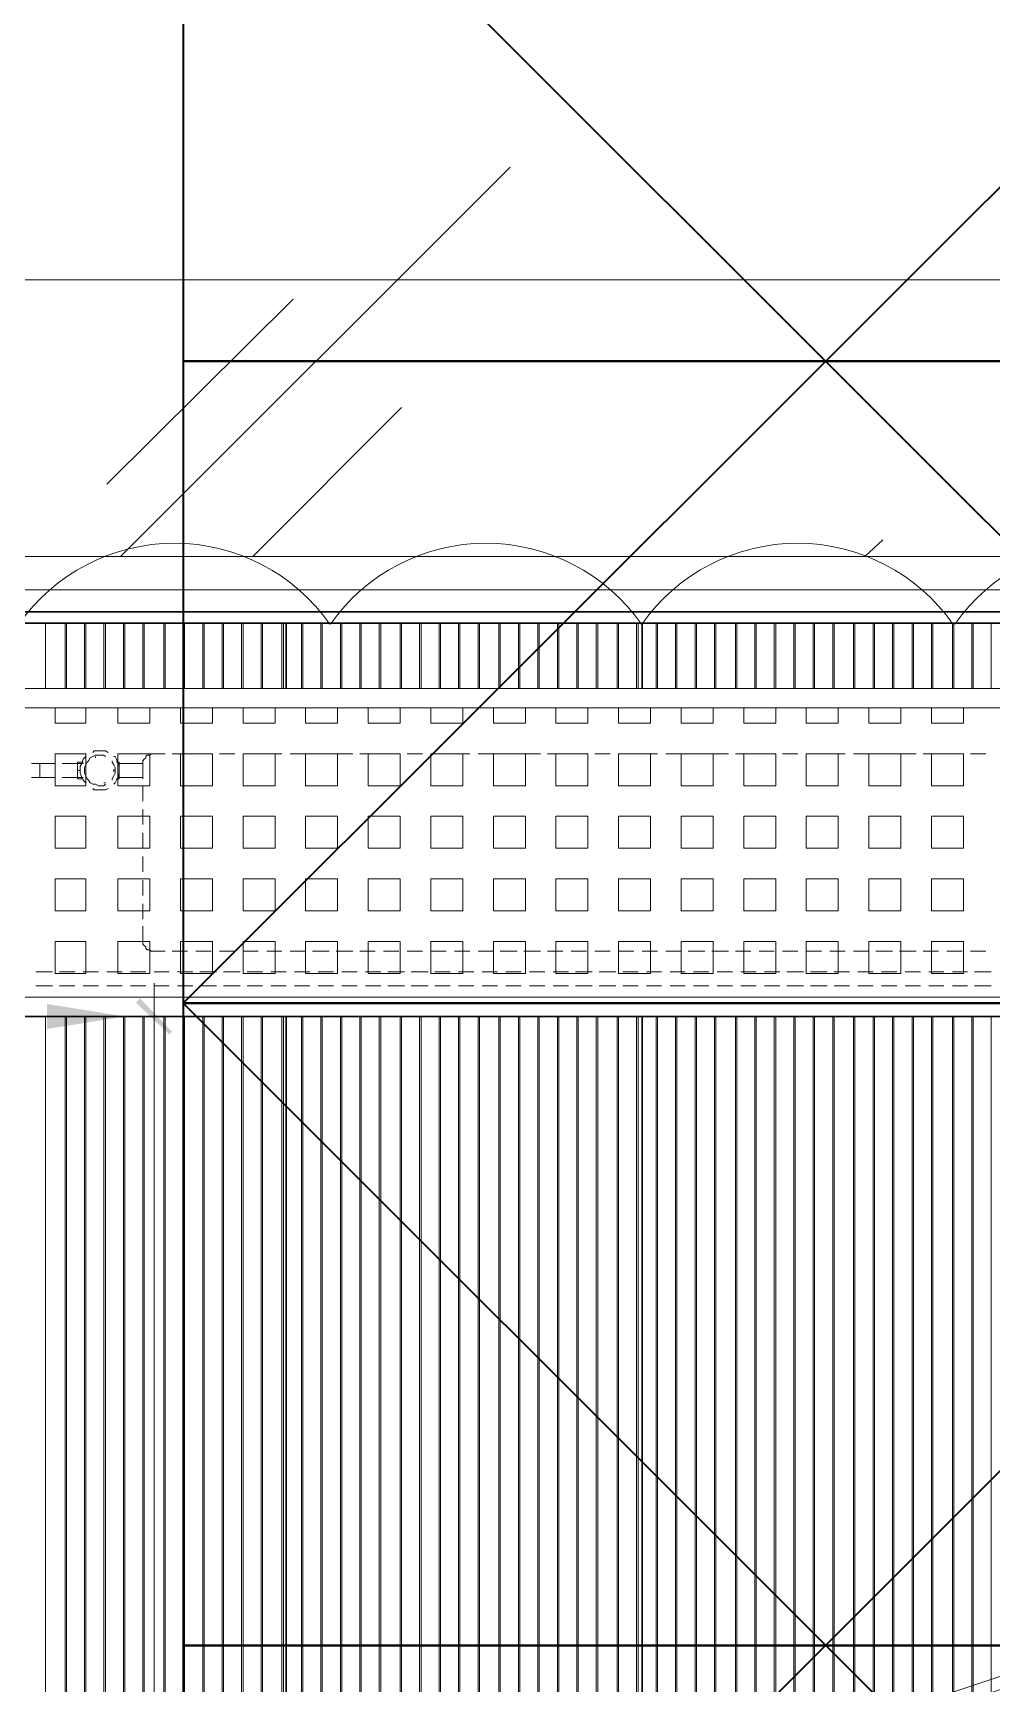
# Model space of a CAD drawing. Header units: millimetres. Extents: x -356862 to 418287, y 0 to 839748.
# Drawn here: x 383084 to 384577, y 772050 to 774620 of the extents above; entities that cross this region are included whole.
import ezdxf

# ---------------------------------------------------------------- set-up
doc = ezdxf.new("R2010")
doc.units = ezdxf.units.MM
doc.layers.add('PDF _Геометрия', color=7, linetype='Continuous', true_color=0xbababa)
doc.layers.add('PDF _Сплошная заливка', color=7, linetype='Continuous', true_color=0xf50000)

msp = doc.modelspace()

# ---------------------------------------------------------------- linework, layer by layer
at = {"color": 1, "lineweight": 35}
for points in [[(383318.266, 774109.0199), (385318.266, 774109.0199), (385318.266, 775109.0199), (383318.266, 775109.0199)], [(383318.266, 773109.0199), (385318.266, 773109.0199), (385318.266, 774109.0199), (383318.266, 774109.0199)], [(383318.266, 772109.0199), (385318.266, 772109.0199), (385318.266, 773109.0199), (383318.266, 773109.0199)], [(383318.266, 771109.0199), (385318.266, 771109.0199), (385318.266, 772109.0199), (383318.266, 772109.0199)]]:
    msp.add_lwpolyline(points, close=True, dxfattribs=at)
for points in [[(383318.266, 773109.0199), (385318.266, 775109.0199)], [(383318.266, 775109.0199), (385318.266, 773109.0199)], [(383318.266, 771109.0199), (385318.266, 773109.0199)], [(383318.266, 773109.0199), (385318.266, 771109.0199)]]:
    msp.add_lwpolyline(points, dxfattribs=at)
at = {"layer": 'PDF _Геометрия', "color": 7, "lineweight": 5}
msp.add_lwpolyline([(382924.2453, 776463.6924), (384764.4515, 776463.6924), (384764.4515, 773701.2181), (382924.2453, 773701.2181)], dxfattribs=at)
at = {"layer": 'PDF _Геометрия', "color": 254, "lineweight": 5, "true_color": 0xdcdcdc}
for points in [[(383220.8433, 773805.1357), (383827.0288, 774411.3212)], [(383199.1938, 773917.713), (383489.2969, 774205.6511)], [(383426.5134, 773805.1357), (383658.1629, 774036.7852)], [(384379.0907, 773805.1357), (384407.235, 773831.1151)], [(383103.9361, 773599.4656), (383103.9361, 773701.2181)], [(383136.4103, 773599.4656), (383136.4103, 773701.2181)], [(383166.7196, 773599.4656), (383166.7196, 773701.2181)], [(383194.8639, 773599.4656), (383194.8639, 773701.2181)], [(383225.1732, 773599.4656), (383225.1732, 773701.2181)], [(383255.4824, 773599.4656), (383255.4824, 773701.2181)], [(383290.1216, 773599.4656), (383290.1216, 773701.2181)], [(383320.4309, 773599.4656), (383320.4309, 773701.2181)], [(383350.7402, 773599.4656), (383350.7402, 773701.2181)], [(383378.8845, 773599.4656), (383378.8845, 773701.2181)], [(383409.1938, 773599.4656), (383409.1938, 773701.2181)], [(383439.5031, 773599.4656), (383439.5031, 773701.2181)], [(383474.1422, 773599.4656), (383474.1422, 773701.2181)], [(383504.4515, 773599.4656), (383504.4515, 773701.2181)], [(383534.7608, 773599.4656), (383534.7608, 773701.2181)], [(383562.9051, 773599.4656), (383562.9051, 773701.2181)], [(383593.2144, 773599.4656), (383593.2144, 773701.2181)], [(383623.5237, 773599.4656), (383623.5237, 773701.2181)], [(383658.1629, 773599.4656), (383658.1629, 773701.2181)], [(383688.4721, 773599.4656), (383688.4721, 773701.2181)], [(383718.7814, 773599.4656), (383718.7814, 773701.2181)], [(383746.9257, 773599.4656), (383746.9257, 773701.2181)], [(383777.235, 773599.4656), (383777.235, 773701.2181)], [(383811.8742, 773599.4656), (383811.8742, 773701.2181)], [(383842.1835, 773599.4656), (383842.1835, 773701.2181)], [(383872.4928, 773599.4656), (383872.4928, 773701.2181)], [(383900.6371, 773599.4656), (383900.6371, 773701.2181)], [(383930.9464, 773599.4656), (383930.9464, 773701.2181)], [(383961.2556, 773599.4656), (383961.2556, 773701.2181)], [(383995.8948, 773599.4656), (383995.8948, 773701.2181)], [(384026.2041, 773599.4656), (384026.2041, 773701.2181)], [(384056.5134, 773599.4656), (384056.5134, 773701.2181)], [(384084.6577, 773599.4656), (384084.6577, 773701.2181)], [(384114.967, 773599.4656), (384114.967, 773701.2181)], [(384145.2763, 773599.4656), (384145.2763, 773701.2181)], [(384179.9154, 773599.4656), (384179.9154, 773701.2181)], [(384210.2247, 773599.4656), (384210.2247, 773701.2181)], [(384240.534, 773599.4656), (384240.534, 773701.2181)], [(384268.6783, 773599.4656), (384268.6783, 773701.2181)], [(384298.9876, 773599.4656), (384298.9876, 773701.2181)], [(384329.2969, 773599.4656), (384329.2969, 773701.2181)], [(384363.9361, 773599.4656), (384363.9361, 773701.2181)], [(384394.2453, 773599.4656), (384394.2453, 773701.2181)], [(384422.3897, 773599.4656), (384422.3897, 773701.2181)], [(384452.6989, 773599.4656), (384452.6989, 773701.2181)], [(384483.0082, 773599.4656), (384483.0082, 773701.2181)], [(384517.6474, 773599.4656), (384517.6474, 773701.2181)], [(384547.9567, 773599.4656), (384547.9567, 773701.2181)], [(383103.9361, 770326.0635), (383103.9361, 773088.5377)], [(383136.4103, 770326.0635), (383136.4103, 773088.5377)], [(383166.7196, 770326.0635), (383166.7196, 773088.5377)], [(383194.8639, 770326.0635), (383194.8639, 773088.5377)], [(383225.1732, 770326.0635), (383225.1732, 773088.5377)], [(383255.4824, 770479.7748), (383255.4824, 773088.5377)], [(383290.1216, 770479.7748), (383290.1216, 773088.5377)], [(383320.4309, 770479.7748), (383320.4309, 773088.5377)], [(383350.7402, 770479.7748), (383350.7402, 773088.5377)], [(383378.8845, 770479.7748), (383378.8845, 773088.5377)], [(383409.1938, 770479.7748), (383409.1938, 773088.5377)], [(383439.5031, 770479.7748), (383439.5031, 773088.5377)], [(383474.1422, 770479.7748), (383474.1422, 773088.5377)], [(383504.4515, 770479.7748), (383504.4515, 773088.5377)], [(383534.7608, 770479.7748), (383534.7608, 773088.5377)], [(383562.9051, 770479.7748), (383562.9051, 773088.5377)], [(383593.2144, 770479.7748), (383593.2144, 773088.5377)], [(383623.5237, 770479.7748), (383623.5237, 773088.5377)], [(383658.1629, 770479.7748), (383658.1629, 773088.5377)], [(383688.4721, 770479.7748), (383688.4721, 773088.5377)], [(383718.7814, 770633.4862), (383718.7814, 773088.5377)], [(383746.9257, 770633.4862), (383746.9257, 773088.5377)], [(383777.235, 770633.4862), (383777.235, 773088.5377)], [(383811.8742, 770633.4862), (383811.8742, 773088.5377)], [(383842.1835, 770633.4862), (383842.1835, 773088.5377)], [(383872.4928, 770633.4862), (383872.4928, 773088.5377)], [(383900.6371, 770633.4862), (383900.6371, 773088.5377)], [(383930.9464, 770633.4862), (383930.9464, 773088.5377)], [(383961.2556, 770633.4862), (383961.2556, 773088.5377)], [(383995.8948, 770633.4862), (383995.8948, 773088.5377)], [(384026.2041, 770633.4862), (384026.2041, 773088.5377)], [(384056.5134, 770633.4862), (384056.5134, 773088.5377)], [(384084.6577, 770633.4862), (384084.6577, 773088.5377)], [(384114.967, 770633.4862), (384114.967, 773088.5377)], [(384145.2763, 770633.4862), (384145.2763, 773088.5377)], [(384179.9154, 770787.1975), (384179.9154, 773088.5377)], [(384210.2247, 770787.1975), (384210.2247, 773088.5377)], [(384240.534, 770787.1975), (384240.534, 773088.5377)], [(384268.6783, 770787.1975), (384268.6783, 773088.5377)], [(384298.9876, 770787.1975), (384298.9876, 773088.5377)], [(384329.2969, 770787.1975), (384329.2969, 773088.5377)], [(384363.9361, 770787.1975), (384363.9361, 773088.5377)], [(384394.2453, 770787.1975), (384394.2453, 773088.5377)], [(384422.3897, 770787.1975), (384422.3897, 773088.5377)], [(384452.6989, 770787.1975), (384452.6989, 773088.5377)], [(384483.0082, 770787.1975), (384483.0082, 773088.5377)], [(384517.6474, 770787.1975), (384517.6474, 773088.5377)], [(384547.9567, 770787.1975), (384547.9567, 773088.5377)]]:
    msp.add_lwpolyline(points, dxfattribs=at)
at = {"layer": 'PDF _Геометрия', "lineweight": 5}
msp.add_lwpolyline([(391471.4618, 774333.3831), (378464.4515, 769999.1563), (378464.4515, 770018.6408), (391471.4618, 774355.0326)], close=True, dxfattribs=at)
at = {"layer": 'PDF _Геометрия', "color": 7, "lineweight": 18}
for points in [[(382872.2866, 774235.9604), (385327.3381, 774235.9604)], [(383272.802, 773140.4965), (383272.802, 770685.445)], [(383331.2556, 773088.5377), (383220.8433, 773088.5377)]]:
    msp.add_lwpolyline(points, dxfattribs=at)
at = {"layer": 'PDF _Геометрия', "color": 252, "lineweight": 5, "true_color": 0x989898}
msp.add_lwpolyline([(383025.9979, 773753.1769), (383025.9979, 773805.1357), (384662.6989, 773805.1357), (384662.6989, 773753.1769)], close=True, dxfattribs=at)
at = {"layer": 'PDF _Геометрия', "color": 190, "lineweight": 30, "true_color": 0x7f00ff}
msp.add_lwpolyline([(382924.2453, 773701.2181), (384764.4515, 773701.2181), (384764.4515, 773718.5377), (382924.2453, 773718.5377)], close=True, dxfattribs=at)
at = {"layer": 'PDF _Геометрия', "color": 150, "lineweight": 30, "true_color": 0x0080ff}
msp.add_lwpolyline([(387834.3484, 771861.012), (387373.2144, 771861.012), (387373.2144, 771707.3006), (386914.2453, 771707.3006), (386914.2453, 771553.5893), (386453.1113, 771553.5893), (386453.1113, 771399.8779), (385991.9773, 771399.8779), (385991.9773, 771246.1666), (385533.0082, 771246.1666), (385533.0082, 771094.6202), (385071.8742, 771094.6202), (385071.8742, 770940.9089), (384612.9051, 770940.9089), (384612.9051, 770787.1975), (384151.7711, 770787.1975), (384151.7711, 770633.4862), (383690.6371, 770633.4862), (383690.6371, 770479.7748), (383231.668, 770479.7748), (383231.668, 770326.0635), (382924.2453, 770326.0635), (382924.2453, 773701.2181), (387834.3484, 773701.2181)], close=True, dxfattribs=at)
at = {"layer": 'PDF _Геометрия', "color": 254, "lineweight": 5, "true_color": 0xdcdcdc}
for points in [[(383103.9361, 773701.2181), (383103.9361, 773599.4656)], [(383134.2453, 773701.2181), (383134.2453, 773599.4656)], [(383164.5546, 773701.2181), (383164.5546, 773599.4656)], [(383197.0288, 773701.2181), (383197.0288, 773599.4656)], [(383227.3381, 773701.2181), (383227.3381, 773599.4656)], [(383257.6474, 773701.2181), (383257.6474, 773599.4656)], [(383287.9567, 773701.2181), (383287.9567, 773599.4656)], [(383318.266, 773701.2181), (383318.266, 773599.4656)], [(383348.5752, 773701.2181), (383348.5752, 773599.4656)], [(383381.0495, 773701.2181), (383381.0495, 773599.4656)], [(383411.3587, 773701.2181), (383411.3587, 773599.4656)], [(383441.668, 773701.2181), (383441.668, 773599.4656)], [(383471.9773, 773701.2181), (383471.9773, 773599.4656)], [(383502.2866, 773701.2181), (383502.2866, 773599.4656)], [(383532.5959, 773701.2181), (383532.5959, 773599.4656)], [(383565.0701, 773701.2181), (383565.0701, 773599.4656)], [(383595.3794, 773701.2181), (383595.3794, 773599.4656)], [(383625.6886, 773701.2181), (383625.6886, 773599.4656)], [(383655.9979, 773701.2181), (383655.9979, 773599.4656)], [(383686.3072, 773701.2181), (383686.3072, 773599.4656)], [(383716.6165, 773701.2181), (383716.6165, 773599.4656)], [(383749.0907, 773701.2181), (383749.0907, 773599.4656)], [(383779.4, 773701.2181), (383779.4, 773599.4656)], [(383809.7093, 773701.2181), (383809.7093, 773599.4656)], [(383840.0185, 773701.2181), (383840.0185, 773599.4656)], [(383870.3278, 773701.2181), (383870.3278, 773599.4656)], [(383902.802, 773701.2181), (383902.802, 773599.4656)], [(383933.1113, 773701.2181), (383933.1113, 773599.4656)], [(383963.4206, 773701.2181), (383963.4206, 773599.4656)], [(383993.7299, 773701.2181), (383993.7299, 773599.4656)], [(384024.0391, 773701.2181), (384024.0391, 773599.4656)], [(384054.3484, 773701.2181), (384054.3484, 773599.4656)], [(384086.8227, 773701.2181), (384086.8227, 773599.4656)], [(384117.1319, 773701.2181), (384117.1319, 773599.4656)], [(384147.4412, 773701.2181), (384147.4412, 773599.4656)], [(384177.7505, 773701.2181), (384177.7505, 773599.4656)], [(384208.0598, 773701.2181), (384208.0598, 773599.4656)], [(384238.369, 773701.2181), (384238.369, 773599.4656)], [(384270.8433, 773701.2181), (384270.8433, 773599.4656)], [(384301.1526, 773701.2181), (384301.1526, 773599.4656)], [(384331.4618, 773701.2181), (384331.4618, 773599.4656)], [(384361.7711, 773701.2181), (384361.7711, 773599.4656)], [(384392.0804, 773701.2181), (384392.0804, 773599.4656)], [(384424.5546, 773701.2181), (384424.5546, 773599.4656)], [(384454.8639, 773701.2181), (384454.8639, 773599.4656)], [(384485.1732, 773701.2181), (384485.1732, 773599.4656)], [(384515.4824, 773701.2181), (384515.4824, 773599.4656)], [(384545.7917, 773701.2181), (384545.7917, 773599.4656)], [(384576.101, 773701.2181), (384576.101, 773599.4656)], [(383103.9361, 773088.5377), (383103.9361, 770326.0635)], [(383134.2453, 773088.5377), (383134.2453, 770326.0635)], [(383164.5546, 773088.5377), (383164.5546, 770326.0635)], [(383197.0288, 773088.5377), (383197.0288, 770326.0635)], [(383227.3381, 773088.5377), (383227.3381, 770326.0635)], [(383257.6474, 773088.5377), (383257.6474, 770479.7748)], [(383287.9567, 773088.5377), (383287.9567, 770479.7748)], [(383318.266, 773088.5377), (383318.266, 770479.7748)], [(383348.5752, 773088.5377), (383348.5752, 770479.7748)], [(383381.0495, 773088.5377), (383381.0495, 770479.7748)], [(383411.3587, 773088.5377), (383411.3587, 770479.7748)], [(383441.668, 773088.5377), (383441.668, 770479.7748)], [(383471.9773, 773088.5377), (383471.9773, 770479.7748)], [(383502.2866, 773088.5377), (383502.2866, 770479.7748)], [(383532.5959, 773088.5377), (383532.5959, 770479.7748)], [(383565.0701, 773088.5377), (383565.0701, 770479.7748)], [(383595.3794, 773088.5377), (383595.3794, 770479.7748)], [(383625.6886, 773088.5377), (383625.6886, 770479.7748)], [(383655.9979, 773088.5377), (383655.9979, 770479.7748)], [(383686.3072, 773088.5377), (383686.3072, 770479.7748)], [(383716.6165, 773088.5377), (383716.6165, 770633.4862)], [(383749.0907, 773088.5377), (383749.0907, 770633.4862)], [(383779.4, 773088.5377), (383779.4, 770633.4862)], [(383809.7093, 773088.5377), (383809.7093, 770633.4862)], [(383840.0185, 773088.5377), (383840.0185, 770633.4862)], [(383870.3278, 773088.5377), (383870.3278, 770633.4862)], [(383902.802, 773088.5377), (383902.802, 770633.4862)], [(383933.1113, 773088.5377), (383933.1113, 770633.4862)], [(383963.4206, 773088.5377), (383963.4206, 770633.4862)], [(383993.7299, 773088.5377), (383993.7299, 770633.4862)], [(384024.0391, 773088.5377), (384024.0391, 770633.4862)], [(384054.3484, 773088.5377), (384054.3484, 770633.4862)], [(384086.8227, 773088.5377), (384086.8227, 770633.4862)], [(384117.1319, 773088.5377), (384117.1319, 770633.4862)], [(384147.4412, 773088.5377), (384147.4412, 770633.4862)], [(384177.7505, 773088.5377), (384177.7505, 770787.1975)], [(384208.0598, 773088.5377), (384208.0598, 770787.1975)], [(384238.369, 773088.5377), (384238.369, 770787.1975)], [(384270.8433, 773088.5377), (384270.8433, 770787.1975)], [(384301.1526, 773088.5377), (384301.1526, 770787.1975)], [(384331.4618, 773088.5377), (384331.4618, 770787.1975)], [(384361.7711, 773088.5377), (384361.7711, 770787.1975)], [(384392.0804, 773088.5377), (384392.0804, 770787.1975)], [(384424.5546, 773088.5377), (384424.5546, 770787.1975)], [(384454.8639, 773088.5377), (384454.8639, 770787.1975)], [(384485.1732, 773088.5377), (384485.1732, 770787.1975)], [(384515.4824, 773088.5377), (384515.4824, 770787.1975)], [(384545.7917, 773088.5377), (384545.7917, 770787.1975)], [(384576.101, 773088.5377), (384576.101, 770787.1975)]]:
    msp.add_lwpolyline(points, close=True, dxfattribs=at)
at = {"layer": 'PDF _Геометрия', "color": 150, "lineweight": 30, "true_color": 0x0080ff}
for points in [[(383478.4721, 773599.4656), (383478.4721, 773701.2181)], [(384032.6989, 773599.4656), (384032.6989, 773701.2181)], [(382924.2453, 773088.5377), (387834.3484, 773088.5377)], [(383478.4721, 770479.7748), (383478.4721, 773088.5377)], [(384032.6989, 770633.4862), (384032.6989, 773088.5377)]]:
    msp.add_lwpolyline(points, dxfattribs=at)
at = {"layer": 'PDF _Геометрия', "color": 6, "lineweight": 9}
for points in [[(385277.5443, 773599.4656), (382924.2453, 773599.4656), (382924.2453, 773088.5377), (385277.5443, 773088.5377)], [(383166.7196, 773497.713), (383166.7196, 773447.9192), (383119.0907, 773447.9192), (383119.0907, 773497.713)], [(383266.3072, 773497.713), (383266.3072, 773447.9192), (383216.5134, 773447.9192), (383216.5134, 773497.713)], [(383363.7299, 773497.713), (383363.7299, 773447.9192), (383313.9361, 773447.9192), (383313.9361, 773497.713)], [(383461.1526, 773497.713), (383461.1526, 773447.9192), (383411.3587, 773447.9192), (383411.3587, 773497.713)], [(383558.5752, 773497.713), (383558.5752, 773447.9192), (383508.7814, 773447.9192), (383508.7814, 773497.713)], [(383655.9979, 773497.713), (383655.9979, 773447.9192), (383606.2041, 773447.9192), (383606.2041, 773497.713)], [(383753.4206, 773497.713), (383753.4206, 773447.9192), (383703.6268, 773447.9192), (383703.6268, 773497.713)], [(383850.8433, 773497.713), (383850.8433, 773447.9192), (383801.0495, 773447.9192), (383801.0495, 773497.713)], [(383948.266, 773497.713), (383948.266, 773447.9192), (383898.4721, 773447.9192), (383898.4721, 773497.713)], [(384045.6886, 773497.713), (384045.6886, 773447.9192), (383995.8948, 773447.9192), (383995.8948, 773497.713)], [(384143.1113, 773497.713), (384143.1113, 773447.9192), (384093.3175, 773447.9192), (384093.3175, 773497.713)], [(384240.534, 773497.713), (384240.534, 773447.9192), (384190.7402, 773447.9192), (384190.7402, 773497.713)], [(384337.9567, 773497.713), (384337.9567, 773447.9192), (384288.1629, 773447.9192), (384288.1629, 773497.713)], [(384435.3794, 773497.713), (384435.3794, 773447.9192), (384385.5855, 773447.9192), (384385.5855, 773497.713)], [(384532.802, 773497.713), (384532.802, 773447.9192), (384483.0082, 773447.9192), (384483.0082, 773497.713)], [(383166.7196, 773400.2903), (383166.7196, 773350.4965), (383119.0907, 773350.4965), (383119.0907, 773400.2903)], [(383266.3072, 773400.2903), (383266.3072, 773350.4965), (383216.5134, 773350.4965), (383216.5134, 773400.2903)], [(383363.7299, 773400.2903), (383363.7299, 773350.4965), (383313.9361, 773350.4965), (383313.9361, 773400.2903)], [(383461.1526, 773400.2903), (383461.1526, 773350.4965), (383411.3587, 773350.4965), (383411.3587, 773400.2903)], [(383558.5752, 773400.2903), (383558.5752, 773350.4965), (383508.7814, 773350.4965), (383508.7814, 773400.2903)], [(383655.9979, 773400.2903), (383655.9979, 773350.4965), (383606.2041, 773350.4965), (383606.2041, 773400.2903)], [(383753.4206, 773400.2903), (383753.4206, 773350.4965), (383703.6268, 773350.4965), (383703.6268, 773400.2903)], [(383850.8433, 773400.2903), (383850.8433, 773350.4965), (383801.0495, 773350.4965), (383801.0495, 773400.2903)], [(383948.266, 773400.2903), (383948.266, 773350.4965), (383898.4721, 773350.4965), (383898.4721, 773400.2903)], [(384045.6886, 773400.2903), (384045.6886, 773350.4965), (383995.8948, 773350.4965), (383995.8948, 773400.2903)], [(384143.1113, 773400.2903), (384143.1113, 773350.4965), (384093.3175, 773350.4965), (384093.3175, 773400.2903)], [(384240.534, 773400.2903), (384240.534, 773350.4965), (384190.7402, 773350.4965), (384190.7402, 773400.2903)], [(384337.9567, 773400.2903), (384337.9567, 773350.4965), (384288.1629, 773350.4965), (384288.1629, 773400.2903)], [(384435.3794, 773400.2903), (384435.3794, 773350.4965), (384385.5855, 773350.4965), (384385.5855, 773400.2903)], [(384532.802, 773400.2903), (384532.802, 773350.4965), (384483.0082, 773350.4965), (384483.0082, 773400.2903)], [(383166.7196, 773302.8676), (383166.7196, 773253.0738), (383119.0907, 773253.0738), (383119.0907, 773302.8676)], [(383266.3072, 773302.8676), (383266.3072, 773253.0738), (383216.5134, 773253.0738), (383216.5134, 773302.8676)], [(383363.7299, 773302.8676), (383363.7299, 773253.0738), (383313.9361, 773253.0738), (383313.9361, 773302.8676)], [(383461.1526, 773302.8676), (383461.1526, 773253.0738), (383411.3587, 773253.0738), (383411.3587, 773302.8676)], [(383558.5752, 773302.8676), (383558.5752, 773253.0738), (383508.7814, 773253.0738), (383508.7814, 773302.8676)], [(383655.9979, 773302.8676), (383655.9979, 773253.0738), (383606.2041, 773253.0738), (383606.2041, 773302.8676)], [(383753.4206, 773302.8676), (383753.4206, 773253.0738), (383703.6268, 773253.0738), (383703.6268, 773302.8676)], [(383850.8433, 773302.8676), (383850.8433, 773253.0738), (383801.0495, 773253.0738), (383801.0495, 773302.8676)], [(383948.266, 773302.8676), (383948.266, 773253.0738), (383898.4721, 773253.0738), (383898.4721, 773302.8676)], [(384045.6886, 773302.8676), (384045.6886, 773253.0738), (383995.8948, 773253.0738), (383995.8948, 773302.8676)], [(384143.1113, 773302.8676), (384143.1113, 773253.0738), (384093.3175, 773253.0738), (384093.3175, 773302.8676)], [(384240.534, 773302.8676), (384240.534, 773253.0738), (384190.7402, 773253.0738), (384190.7402, 773302.8676)], [(384337.9567, 773302.8676), (384337.9567, 773253.0738), (384288.1629, 773253.0738), (384288.1629, 773302.8676)], [(384435.3794, 773302.8676), (384435.3794, 773253.0738), (384385.5855, 773253.0738), (384385.5855, 773302.8676)], [(384532.802, 773302.8676), (384532.802, 773253.0738), (384483.0082, 773253.0738), (384483.0082, 773302.8676)], [(383166.7196, 773205.445), (383166.7196, 773155.6511), (383119.0907, 773155.6511), (383119.0907, 773205.445)], [(383266.3072, 773205.445), (383266.3072, 773155.6511), (383216.5134, 773155.6511), (383216.5134, 773205.445)], [(383363.7299, 773205.445), (383363.7299, 773155.6511), (383313.9361, 773155.6511), (383313.9361, 773205.445)], [(383461.1526, 773205.445), (383461.1526, 773155.6511), (383411.3587, 773155.6511), (383411.3587, 773205.445)], [(383558.5752, 773205.445), (383558.5752, 773155.6511), (383508.7814, 773155.6511), (383508.7814, 773205.445)], [(383655.9979, 773205.445), (383655.9979, 773155.6511), (383606.2041, 773155.6511), (383606.2041, 773205.445)], [(383753.4206, 773205.445), (383753.4206, 773155.6511), (383703.6268, 773155.6511), (383703.6268, 773205.445)], [(383850.8433, 773205.445), (383850.8433, 773155.6511), (383801.0495, 773155.6511), (383801.0495, 773205.445)], [(383948.266, 773205.445), (383948.266, 773155.6511), (383898.4721, 773155.6511), (383898.4721, 773205.445)], [(384045.6886, 773205.445), (384045.6886, 773155.6511), (383995.8948, 773155.6511), (383995.8948, 773205.445)], [(384143.1113, 773205.445), (384143.1113, 773155.6511), (384093.3175, 773155.6511), (384093.3175, 773205.445)], [(384240.534, 773205.445), (384240.534, 773155.6511), (384190.7402, 773155.6511), (384190.7402, 773205.445)], [(384337.9567, 773205.445), (384337.9567, 773155.6511), (384288.1629, 773155.6511), (384288.1629, 773205.445)], [(384435.3794, 773205.445), (384435.3794, 773155.6511), (384385.5855, 773155.6511), (384385.5855, 773205.445)], [(384532.802, 773205.445), (384532.802, 773155.6511), (384483.0082, 773155.6511), (384483.0082, 773205.445)]]:
    msp.add_lwpolyline(points, close=True, dxfattribs=at)
at = {"layer": 'PDF _Геометрия', "color": 6, "lineweight": 5}
msp.add_lwpolyline([(385247.235, 773569.1563), (382954.5546, 773569.1563), (382954.5546, 773118.847), (385247.235, 773118.847)], close=True, dxfattribs=at)
at = {"layer": 'PDF _Геометрия', "color": 6, "lineweight": 9}
for points in [[(383119.0907, 773569.1563), (383119.0907, 773545.3419), (383166.7196, 773545.3419), (383166.7196, 773569.1563)], [(383216.5134, 773569.1563), (383216.5134, 773545.3419), (383266.3072, 773545.3419), (383266.3072, 773569.1563)], [(383313.9361, 773569.1563), (383313.9361, 773545.3419), (383363.7299, 773545.3419), (383363.7299, 773569.1563)], [(383411.3587, 773569.1563), (383411.3587, 773545.3419), (383461.1526, 773545.3419), (383461.1526, 773569.1563)], [(383508.7814, 773569.1563), (383508.7814, 773545.3419), (383558.5752, 773545.3419), (383558.5752, 773569.1563)], [(383606.2041, 773569.1563), (383606.2041, 773545.3419), (383655.9979, 773545.3419), (383655.9979, 773569.1563)], [(383703.6268, 773569.1563), (383703.6268, 773545.3419), (383753.4206, 773545.3419), (383753.4206, 773569.1563)], [(383801.0495, 773569.1563), (383801.0495, 773545.3419), (383850.8433, 773545.3419), (383850.8433, 773569.1563)], [(383898.4721, 773569.1563), (383898.4721, 773545.3419), (383948.266, 773545.3419), (383948.266, 773569.1563)], [(383995.8948, 773569.1563), (383995.8948, 773545.3419), (384045.6886, 773545.3419), (384045.6886, 773569.1563)], [(384093.3175, 773569.1563), (384093.3175, 773545.3419), (384143.1113, 773545.3419), (384143.1113, 773569.1563)], [(384190.7402, 773569.1563), (384190.7402, 773545.3419), (384240.534, 773545.3419), (384240.534, 773569.1563)], [(384288.1629, 773569.1563), (384288.1629, 773545.3419), (384337.9567, 773545.3419), (384337.9567, 773569.1563)], [(384385.5855, 773569.1563), (384385.5855, 773545.3419), (384435.3794, 773545.3419), (384435.3794, 773569.1563)], [(384483.0082, 773569.1563), (384483.0082, 773545.3419), (384532.802, 773545.3419), (384532.802, 773569.1563)]]:
    msp.add_lwpolyline(points, dxfattribs=at)
at = {"layer": 'PDF _Геометрия', "color": 252, "lineweight": 5, "true_color": 0x989898}
for points in [[(383082.2866, 773460.9089), (383084.4515, 773460.9089), (383086.6165, 773460.9089), (383088.7814, 773460.9089), (383090.9464, 773460.9089), (383093.1113, 773460.9089), (383095.2763, 773460.9089), (383095.2763, 773471.7336), (383095.2763, 773482.5584), (383093.1113, 773482.5584), (383090.9464, 773482.5584), (383088.7814, 773482.5584), (383086.6165, 773482.5584), (383084.4515, 773482.5584), (383082.2866, 773482.5584)], [(383119.0907, 773482.5584), (383095.2763, 773482.5584), (383095.2763, 773471.7336), (383095.2763, 773460.9089), (383119.0907, 773460.9089)], [(383162.3897, 773482.5584), (383153.7299, 773482.5584), (383129.9154, 773482.5584)], [(383153.7299, 773458.7439), (383162.3897, 773458.7439), (383153.7299, 773458.7439), (383153.7299, 773471.7336), (383153.7299, 773484.7233), (383162.3897, 773484.7233), (383153.7299, 773484.7233)], [(383166.7196, 773493.3831), (383162.3897, 773489.0532), (383160.2247, 773482.5584), (383158.0598, 773478.2285), (383158.0598, 773471.7336), (383158.0598, 773467.4037), (383160.2247, 773460.9089), (383162.3897, 773456.579), (383166.7196, 773452.2491), (383166.7196, 773450.0841)], [(383197.0288, 773493.3831), (383194.8639, 773495.548), (383190.534, 773495.548), (383186.2041, 773495.548), (383181.8742, 773495.548), (383177.5443, 773493.3831), (383173.2144, 773491.2181), (383171.0495, 773486.8882), (383168.8845, 773484.7233), (383166.7196, 773480.3934), (383164.5546, 773476.0635), (383164.5546, 773471.7336), (383164.5546, 773467.4037), (383166.7196, 773463.0738), (383168.8845, 773458.7439), (383171.0495, 773456.579), (383173.2144, 773452.2491), (383177.5443, 773450.0841), (383181.8742, 773450.0841), (383186.2041, 773447.9192), (383190.534, 773447.9192), (383194.8639, 773447.9192), (383197.0288, 773450.0841)], [(383201.3587, 773499.8779), (383197.0288, 773502.0429), (383190.534, 773502.0429), (383186.2041, 773502.0429), (383179.7093, 773502.0429), (383177.5443, 773499.8779)], [(383181.8742, 773493.3831), (383181.8742, 773491.2181)], [(383194.8639, 773493.3831), (383194.8639, 773493.3831)], [(383207.8536, 773456.579), (383207.8536, 773458.7439), (383210.0185, 773463.0738), (383212.1835, 773467.4037), (383212.1835, 773471.7336), (383212.1835, 773476.0635), (383210.0185, 773480.3934), (383207.8536, 773484.7233), (383207.8536, 773486.8882)], [(383214.3484, 773458.7439), (383218.6783, 773458.7439), (383218.6783, 773471.7336), (383218.6783, 773478.2285), (383216.5134, 773482.5584), (383214.3484, 773489.0532), (383212.1835, 773493.3831), (383210.0185, 773493.3831)], [(383210.0185, 773450.0841), (383212.1835, 773452.2491), (383214.3484, 773456.579), (383216.5134, 773460.9089), (383218.6783, 773467.4037), (383218.6783, 773471.7336), (383218.6783, 773484.7233), (383214.3484, 773484.7233)], [(383255.4824, 773482.5584), (383218.6783, 773482.5584), (383216.5134, 773482.5584)], [(383290.1216, 773497.713), (383270.6371, 773497.713), (383268.4721, 773497.713), (383266.3072, 773495.548), (383261.9773, 773495.548), (383259.8123, 773493.3831), (383259.8123, 773491.2181), (383257.6474, 773489.0532), (383255.4824, 773486.8882), (383255.4824, 773484.7233), (383255.4824, 773482.5584), (383255.4824, 773458.7439)], [(383324.7608, 773497.713), (383300.9464, 773497.713)], [(383361.5649, 773497.713), (383337.7505, 773497.713)], [(383398.369, 773497.713), (383374.5546, 773497.713)], [(383435.1732, 773497.713), (383411.3587, 773497.713)], [(383471.9773, 773497.713), (383448.1629, 773497.713)], [(383508.7814, 773497.713), (383484.967, 773497.713)], [(383545.5855, 773497.713), (383519.6062, 773497.713)], [(383582.3897, 773497.713), (383556.4103, 773497.713)], [(383617.0288, 773497.713), (383593.2144, 773497.713)], [(383653.833, 773497.713), (383630.0185, 773497.713)], [(383690.6371, 773497.713), (383666.8227, 773497.713)], [(383727.4412, 773497.713), (383703.6268, 773497.713)], [(383764.2453, 773497.713), (383740.4309, 773497.713)], [(383801.0495, 773497.713), (383777.235, 773497.713)], [(383837.8536, 773497.713), (383811.8742, 773497.713)], [(383874.6577, 773497.713), (383848.6783, 773497.713)], [(383909.2969, 773497.713), (383885.4824, 773497.713)], [(383946.101, 773497.713), (383922.2866, 773497.713)], [(383982.9051, 773497.713), (383959.0907, 773497.713)], [(384019.7093, 773497.713), (383995.8948, 773497.713)], [(384056.5134, 773497.713), (384032.6989, 773497.713)], [(384093.3175, 773497.713), (384069.5031, 773497.713)], [(384130.1216, 773497.713), (384104.1422, 773497.713)], [(384166.9257, 773497.713), (384140.9464, 773497.713)], [(384201.5649, 773497.713), (384177.7505, 773497.713)], [(384238.369, 773497.713), (384214.5546, 773497.713)], [(384275.1732, 773497.713), (384251.3587, 773497.713)], [(384311.9773, 773497.713), (384288.1629, 773497.713)], [(384348.7814, 773497.713), (384324.967, 773497.713)], [(384385.5855, 773497.713), (384361.7711, 773497.713)], [(384422.3897, 773497.713), (384396.4103, 773497.713)], [(384459.1938, 773497.713), (384433.2144, 773497.713)], [(384493.833, 773497.713), (384470.0185, 773497.713)], [(384530.6371, 773497.713), (384506.8227, 773497.713)], [(384567.4412, 773497.713), (384543.6268, 773497.713)], [(383129.9154, 773460.9089), (383153.7299, 773460.9089), (383162.3897, 773460.9089)], [(383158.0598, 773471.7336), (383153.7299, 773471.7336)], [(383166.7196, 773473.8986), (383166.7196, 773471.7336), (383166.7196, 773469.5687)], [(383210.0185, 773469.5687), (383210.0185, 773471.7336), (383210.0185, 773473.8986)], [(383216.5134, 773460.9089), (383218.6783, 773460.9089), (383255.4824, 773460.9089)], [(383177.5443, 773443.5893), (383179.7093, 773441.4243), (383186.2041, 773441.4243), (383190.534, 773441.4243), (383197.0288, 773441.4243), (383201.3587, 773443.5893)], [(383181.8742, 773452.2491), (383181.8742, 773452.2491)], [(383194.8639, 773452.2491), (383197.0288, 773452.2491)], [(383255.4824, 773447.9192), (383255.4824, 773424.1047)], [(383255.4824, 773411.1151), (383255.4824, 773387.3006)], [(383255.4824, 773374.3109), (383255.4824, 773350.4965)], [(383255.4824, 773337.5068), (383255.4824, 773313.6924)], [(383255.4824, 773300.7027), (383255.4824, 773276.8882)], [(383255.4824, 773263.8986), (383255.4824, 773240.0841)], [(383255.4824, 773229.2594), (383255.4824, 773205.445), (383255.4824, 773203.28), (383255.4824, 773201.1151), (383257.6474, 773198.9501), (383259.8123, 773196.7852), (383259.8123, 773194.6202), (383261.9773, 773192.4553), (383266.3072, 773192.4553), (383268.4721, 773190.2903), (383270.6371, 773190.2903), (383290.1216, 773190.2903)], [(383300.9464, 773190.2903), (383324.7608, 773190.2903)], [(383337.7505, 773190.2903), (383361.5649, 773190.2903)], [(383374.5546, 773190.2903), (383398.369, 773190.2903)], [(383411.3587, 773190.2903), (383435.1732, 773190.2903)], [(383448.1629, 773190.2903), (383471.9773, 773190.2903)], [(383484.967, 773190.2903), (383508.7814, 773190.2903)], [(383519.6062, 773190.2903), (383545.5855, 773190.2903)], [(383556.4103, 773190.2903), (383582.3897, 773190.2903)], [(383593.2144, 773190.2903), (383617.0288, 773190.2903)], [(383630.0185, 773190.2903), (383653.833, 773190.2903)], [(383666.8227, 773190.2903), (383690.6371, 773190.2903)], [(383703.6268, 773190.2903), (383727.4412, 773190.2903)], [(383740.4309, 773190.2903), (383764.2453, 773190.2903)], [(383777.235, 773190.2903), (383801.0495, 773190.2903)], [(383811.8742, 773190.2903), (383837.8536, 773190.2903)], [(383848.6783, 773190.2903), (383874.6577, 773190.2903)], [(383885.4824, 773190.2903), (383909.2969, 773190.2903)], [(383922.2866, 773190.2903), (383946.101, 773190.2903)], [(383959.0907, 773190.2903), (383982.9051, 773190.2903)], [(383995.8948, 773190.2903), (384019.7093, 773190.2903)], [(384032.6989, 773190.2903), (384056.5134, 773190.2903)], [(384069.5031, 773190.2903), (384093.3175, 773190.2903)], [(384104.1422, 773190.2903), (384130.1216, 773190.2903)], [(384140.9464, 773190.2903), (384166.9257, 773190.2903)], [(384177.7505, 773190.2903), (384201.5649, 773190.2903)], [(384214.5546, 773190.2903), (384238.369, 773190.2903)], [(384251.3587, 773190.2903), (384275.1732, 773190.2903)], [(384288.1629, 773190.2903), (384311.9773, 773190.2903)], [(384324.967, 773190.2903), (384348.7814, 773190.2903)], [(384361.7711, 773190.2903), (384385.5855, 773190.2903)], [(384396.4103, 773190.2903), (384422.3897, 773190.2903)], [(384433.2144, 773190.2903), (384459.1938, 773190.2903)], [(384470.0185, 773190.2903), (384493.833, 773190.2903)], [(384506.8227, 773190.2903), (384530.6371, 773190.2903)], [(384543.6268, 773190.2903), (384567.4412, 773190.2903)], [(383114.7608, 773157.8161), (383088.7814, 773157.8161)], [(383149.4, 773157.8161), (383125.5855, 773157.8161)], [(383186.2041, 773157.8161), (383162.3897, 773157.8161)], [(383223.0082, 773157.8161), (383199.1938, 773157.8161)], [(383259.8123, 773157.8161), (383235.9979, 773157.8161)], [(383296.6165, 773157.8161), (383272.802, 773157.8161)], [(383333.4206, 773157.8161), (383309.6062, 773157.8161)], [(383370.2247, 773157.8161), (383344.2453, 773157.8161)], [(383407.0288, 773157.8161), (383381.0495, 773157.8161)], [(383441.668, 773157.8161), (383417.8536, 773157.8161)], [(383478.4721, 773157.8161), (383454.6577, 773157.8161)], [(383515.2763, 773157.8161), (383491.4618, 773157.8161)], [(383552.0804, 773157.8161), (383528.266, 773157.8161)], [(383588.8845, 773157.8161), (383565.0701, 773157.8161)], [(383625.6886, 773157.8161), (383601.8742, 773157.8161)], [(383662.4928, 773157.8161), (383636.5134, 773157.8161)], [(383699.2969, 773157.8161), (383673.3175, 773157.8161)], [(383733.9361, 773157.8161), (383710.1216, 773157.8161)], [(383770.7402, 773157.8161), (383746.9257, 773157.8161)], [(383807.5443, 773157.8161), (383783.7299, 773157.8161)], [(383844.3484, 773157.8161), (383820.534, 773157.8161)], [(383881.1526, 773157.8161), (383857.3381, 773157.8161)], [(383917.9567, 773157.8161), (383894.1422, 773157.8161)], [(383954.7608, 773157.8161), (383928.7814, 773157.8161)], [(383991.5649, 773157.8161), (383965.5855, 773157.8161)], [(384026.2041, 773157.8161), (384002.3897, 773157.8161)], [(384063.0082, 773157.8161), (384039.1938, 773157.8161)], [(384099.8123, 773157.8161), (384075.9979, 773157.8161)], [(384136.6165, 773157.8161), (384112.802, 773157.8161)], [(384173.4206, 773157.8161), (384149.6062, 773157.8161)], [(384210.2247, 773157.8161), (384186.4103, 773157.8161)], [(384247.0288, 773157.8161), (384223.2144, 773157.8161)], [(384283.833, 773157.8161), (384257.8536, 773157.8161)], [(384320.6371, 773157.8161), (384294.6577, 773157.8161)], [(384355.2763, 773157.8161), (384331.4618, 773157.8161)], [(384392.0804, 773157.8161), (384368.266, 773157.8161)], [(384428.8845, 773157.8161), (384405.0701, 773157.8161)], [(384465.6886, 773157.8161), (384441.8742, 773157.8161)], [(384502.4928, 773157.8161), (384478.6783, 773157.8161)], [(384539.2969, 773157.8161), (384515.4824, 773157.8161)], [(384576.101, 773157.8161), (384550.1216, 773157.8161)], [(383088.7814, 773136.1666), (383114.7608, 773136.1666)], [(383125.5855, 773136.1666), (383149.4, 773136.1666)], [(383162.3897, 773136.1666), (383186.2041, 773136.1666)], [(383199.1938, 773136.1666), (383223.0082, 773136.1666)], [(383235.9979, 773136.1666), (383259.8123, 773136.1666)], [(383272.802, 773136.1666), (383296.6165, 773136.1666)], [(383309.6062, 773136.1666), (383333.4206, 773136.1666)], [(383344.2453, 773136.1666), (383370.2247, 773136.1666)], [(383381.0495, 773136.1666), (383407.0288, 773136.1666)], [(383417.8536, 773136.1666), (383441.668, 773136.1666)], [(383454.6577, 773136.1666), (383478.4721, 773136.1666)], [(383491.4618, 773136.1666), (383515.2763, 773136.1666)], [(383528.266, 773136.1666), (383552.0804, 773136.1666)], [(383565.0701, 773136.1666), (383588.8845, 773136.1666)], [(383601.8742, 773136.1666), (383625.6886, 773136.1666)], [(383636.5134, 773136.1666), (383662.4928, 773136.1666)], [(383673.3175, 773136.1666), (383699.2969, 773136.1666)], [(383710.1216, 773136.1666), (383733.9361, 773136.1666)], [(383746.9257, 773136.1666), (383770.7402, 773136.1666)], [(383783.7299, 773136.1666), (383807.5443, 773136.1666)], [(383820.534, 773136.1666), (383844.3484, 773136.1666)], [(383857.3381, 773136.1666), (383881.1526, 773136.1666)], [(383894.1422, 773136.1666), (383917.9567, 773136.1666)], [(383928.7814, 773136.1666), (383954.7608, 773136.1666)], [(383965.5855, 773136.1666), (383991.5649, 773136.1666)], [(384002.3897, 773136.1666), (384026.2041, 773136.1666)], [(384039.1938, 773136.1666), (384063.0082, 773136.1666)], [(384075.9979, 773136.1666), (384099.8123, 773136.1666)], [(384112.802, 773136.1666), (384136.6165, 773136.1666)], [(384149.6062, 773136.1666), (384173.4206, 773136.1666)], [(384186.4103, 773136.1666), (384210.2247, 773136.1666)], [(384223.2144, 773136.1666), (384247.0288, 773136.1666)], [(384257.8536, 773136.1666), (384283.833, 773136.1666)], [(384294.6577, 773136.1666), (384320.6371, 773136.1666)], [(384331.4618, 773136.1666), (384355.2763, 773136.1666)], [(384368.266, 773136.1666), (384392.0804, 773136.1666)], [(384405.0701, 773136.1666), (384428.8845, 773136.1666)], [(384441.8742, 773136.1666), (384465.6886, 773136.1666)], [(384478.6783, 773136.1666), (384502.4928, 773136.1666)], [(384515.4824, 773136.1666), (384539.2969, 773136.1666)], [(384550.1216, 773136.1666), (384576.101, 773136.1666)]]:
    msp.add_lwpolyline(points, dxfattribs=at)
at = {"layer": 'PDF _Геометрия', "color": 171, "lineweight": 20, "true_color": 0x7f7fff}
msp.add_lwpolyline([(387834.3484, 773088.5377), (387834.3484, 771861.012), (387373.2144, 771861.012), (387373.2144, 771707.3006), (386914.2453, 771707.3006), (386914.2453, 771553.5893), (386453.1113, 771553.5893), (386453.1113, 771399.8779), (385991.9773, 771399.8779), (385991.9773, 771246.1666), (385533.0082, 771246.1666), (385533.0082, 771094.6202), (385071.8742, 771094.6202), (385071.8742, 770940.9089), (384612.9051, 770940.9089), (384612.9051, 770787.1975), (384151.7711, 770787.1975), (384151.7711, 770633.4862), (383690.6371, 770633.4862), (383690.6371, 770479.7748), (383231.668, 770479.7748), (383231.668, 770326.0635), (382924.2453, 770326.0635), (382924.2453, 773088.5377)], close=True, dxfattribs=at)
at = {"layer": 'PDF _Геометрия', "color": 1, "lineweight": 30, "true_color": 0xfa0000}
msp.add_lwpolyline([(383106.101, 773088.5377), (382924.2453, 773088.5377), (382924.2453, 772720.4965)], dxfattribs=at)
at = {"layer": 'PDF _Геометрия', "color": 1, "lineweight": 20}
for centre in [(383304.4878, 773530.0529), (383789.4561, 773530.0529), (384274.4244, 773530.0529), (384761.5576, 773530.0529)]:
    msp.add_arc(centre, 295.5154, 35.0024359, 144.9975641, dxfattribs=at)
at = {"layer": 'PDF _Сплошная заливка', "color": 1, "true_color": 0xfa0000, "transparency": 33554559}
msp.add_solid([(383106.101, 773108.0223), (383227.3381, 773088.5377), (383106.101, 773069.0532)], dxfattribs=at)
at = {"layer": 'PDF _Сплошная заливка', "color": 7, "transparency": 33554559}
for points in [[(383300.9464, 773064.7233), (383244.6577, 773110.1872), (383251.1526, 773116.6821)], [(383296.6165, 773060.3934), (383300.9464, 773064.7233), (383244.6577, 773110.1872)]]:
    msp.add_solid(points, dxfattribs=at)

doc.saveas('drawing.dxf')
